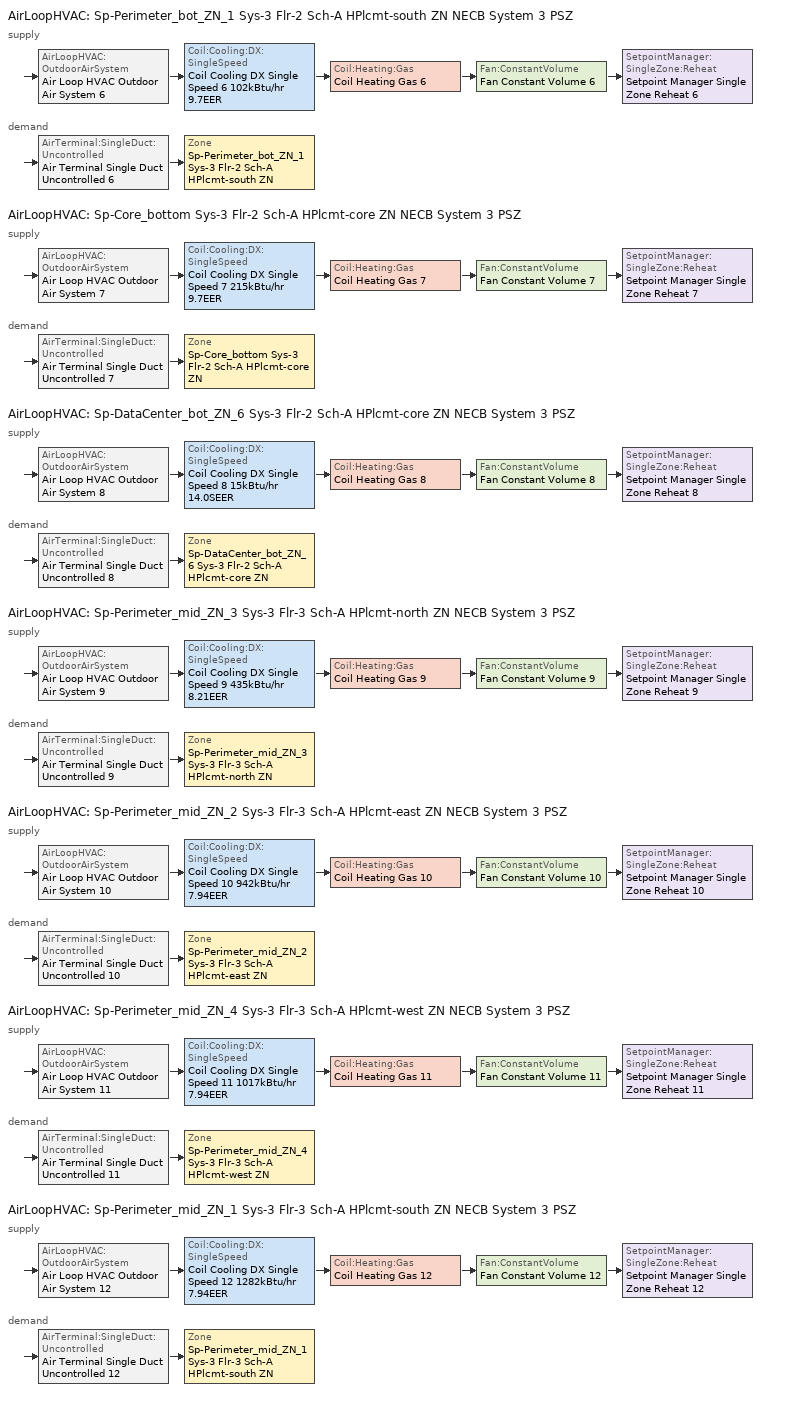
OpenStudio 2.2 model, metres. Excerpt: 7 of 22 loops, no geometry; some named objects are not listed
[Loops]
AirLoopHVAC 'Sp-Perimeter_bot_ZN_1 Sys-3 Flr-2 Sch-A HPlcmt-south ZN NECB System 3 PSZ'
 supply: AirLoopHVAC:OutdoorAirSystem 'Air Loop HVAC Outdoor Air System 6' > Coil:Cooling:DX:SingleSpeed 'Coil Cooling DX Single Speed 6 102kBtu/hr 9.7EER' > Coil:Heating:Gas 'Coil Heating Gas 6' > Fan:ConstantVolume 'Fan Constant Volume 6' > SetpointManager:SingleZone:Reheat 'Setpoint Manager Single Zone Reheat 6'
 demand: AirTerminal:SingleDuct:Uncontrolled 'Air Terminal Single Duct Uncontrolled 6' > Zone 'Sp-Perimeter_bot_ZN_1 Sys-3 Flr-2 Sch-A HPlcmt-south ZN'
AirLoopHVAC 'Sp-Core_bottom Sys-3 Flr-2 Sch-A HPlcmt-core ZN NECB System 3 PSZ'
 supply: AirLoopHVAC:OutdoorAirSystem 'Air Loop HVAC Outdoor Air System 7' > Coil:Cooling:DX:SingleSpeed 'Coil Cooling DX Single Speed 7 215kBtu/hr 9.7EER' > Coil:Heating:Gas 'Coil Heating Gas 7' > Fan:ConstantVolume 'Fan Constant Volume 7' > SetpointManager:SingleZone:Reheat 'Setpoint Manager Single Zone Reheat 7'
 demand: AirTerminal:SingleDuct:Uncontrolled 'Air Terminal Single Duct Uncontrolled 7' > Zone 'Sp-Core_bottom Sys-3 Flr-2 Sch-A HPlcmt-core ZN'
AirLoopHVAC 'Sp-DataCenter_bot_ZN_6 Sys-3 Flr-2 Sch-A HPlcmt-core ZN NECB System 3 PSZ'
 supply: AirLoopHVAC:OutdoorAirSystem 'Air Loop HVAC Outdoor Air System 8' > Coil:Cooling:DX:SingleSpeed 'Coil Cooling DX Single Speed 8 15kBtu/hr 14.0SEER' > Coil:Heating:Gas 'Coil Heating Gas 8' > Fan:ConstantVolume 'Fan Constant Volume 8' > SetpointManager:SingleZone:Reheat 'Setpoint Manager Single Zone Reheat 8'
 demand: AirTerminal:SingleDuct:Uncontrolled 'Air Terminal Single Duct Uncontrolled 8' > Zone 'Sp-DataCenter_bot_ZN_6 Sys-3 Flr-2 Sch-A HPlcmt-core ZN'
AirLoopHVAC 'Sp-Perimeter_mid_ZN_3 Sys-3 Flr-3 Sch-A HPlcmt-north ZN NECB System 3 PSZ'
 supply: AirLoopHVAC:OutdoorAirSystem 'Air Loop HVAC Outdoor Air System 9' > Coil:Cooling:DX:SingleSpeed 'Coil Cooling DX Single Speed 9 435kBtu/hr 8.21EER' > Coil:Heating:Gas 'Coil Heating Gas 9' > Fan:ConstantVolume 'Fan Constant Volume 9' > SetpointManager:SingleZone:Reheat 'Setpoint Manager Single Zone Reheat 9'
 demand: AirTerminal:SingleDuct:Uncontrolled 'Air Terminal Single Duct Uncontrolled 9' > Zone 'Sp-Perimeter_mid_ZN_3 Sys-3 Flr-3 Sch-A HPlcmt-north ZN'
AirLoopHVAC 'Sp-Perimeter_mid_ZN_2 Sys-3 Flr-3 Sch-A HPlcmt-east ZN NECB System 3 PSZ'
 supply: AirLoopHVAC:OutdoorAirSystem 'Air Loop HVAC Outdoor Air System 10' > Coil:Cooling:DX:SingleSpeed 'Coil Cooling DX Single Speed 10 942kBtu/hr 7.94EER' > Coil:Heating:Gas 'Coil Heating Gas 10' > Fan:ConstantVolume 'Fan Constant Volume 10' > SetpointManager:SingleZone:Reheat 'Setpoint Manager Single Zone Reheat 10'
 demand: AirTerminal:SingleDuct:Uncontrolled 'Air Terminal Single Duct Uncontrolled 10' > Zone 'Sp-Perimeter_mid_ZN_2 Sys-3 Flr-3 Sch-A HPlcmt-east ZN'
AirLoopHVAC 'Sp-Perimeter_mid_ZN_4 Sys-3 Flr-3 Sch-A HPlcmt-west ZN NECB System 3 PSZ'
 supply: AirLoopHVAC:OutdoorAirSystem 'Air Loop HVAC Outdoor Air System 11' > Coil:Cooling:DX:SingleSpeed 'Coil Cooling DX Single Speed 11 1017kBtu/hr 7.94EER' > Coil:Heating:Gas 'Coil Heating Gas 11' > Fan:ConstantVolume 'Fan Constant Volume 11' > SetpointManager:SingleZone:Reheat 'Setpoint Manager Single Zone Reheat 11'
 demand: AirTerminal:SingleDuct:Uncontrolled 'Air Terminal Single Duct Uncontrolled 11' > Zone 'Sp-Perimeter_mid_ZN_4 Sys-3 Flr-3 Sch-A HPlcmt-west ZN'
AirLoopHVAC 'Sp-Perimeter_mid_ZN_1 Sys-3 Flr-3 Sch-A HPlcmt-south ZN NECB System 3 PSZ'
 supply: AirLoopHVAC:OutdoorAirSystem 'Air Loop HVAC Outdoor Air System 12' > Coil:Cooling:DX:SingleSpeed 'Coil Cooling DX Single Speed 12 1282kBtu/hr 7.94EER' > Coil:Heating:Gas 'Coil Heating Gas 12' > Fan:ConstantVolume 'Fan Constant Volume 12' > SetpointManager:SingleZone:Reheat 'Setpoint Manager Single Zone Reheat 12'
 demand: AirTerminal:SingleDuct:Uncontrolled 'Air Terminal Single Duct Uncontrolled 12' > Zone 'Sp-Perimeter_mid_ZN_1 Sys-3 Flr-3 Sch-A HPlcmt-south ZN'
[Sizing:Zone] Zone Cooling Design Supply Air Temperature Input Method=SupplyAirTemperature; Zone Cooling Design Supply Air Temperature {C}=13; Zone Cooling Design Supply Air Temperature Difference {deltaC}=11.11; Zone Heating Design Supply Air Temperature Input Method=SupplyAirTemperature; Zone Heating Design Supply Air Temperature {C}=43; Zone Heating Design Supply Air Temperature Difference {deltaC}=11.11; Zone Cooling Design Supply Air Humidity Ratio {kg-H2O/kg-air}=0.0085; Zone Heating Design Supply Air Humidity Ratio {kg-H2O/kg-air}=0.008; Zone Heating Sizing Factor=1.3; Zone Cooling Sizing Factor=1.1; Cooling Design Air Flow Method=DesignDay; Heating Design Air Flow Method=DesignDay; Account for Dedicated Outdoor Air System=No; Dedicated Outdoor Air System Control Strategy=NeutralSupplyAir; Dedicated Outdoor Air Low Setpoint Temperature for Design {C}=autosize; Dedicated Outdoor Air High Setpoint Temperature for Design {C}=autosize
Sp-Perimeter_bot_ZN_1 Sys-3 Flr-2 Sch-A HPlcmt-south ZN; Sp-Core_bottom Sys-3 Flr-2 Sch-A HPlcmt-core ZN; Sp-DataCenter_bot_ZN_6 Sys-3 Flr-2 Sch-A HPlcmt-core ZN; Sp-Perimeter_mid_ZN_3 Sys-3 Flr-3 Sch-A HPlcmt-north ZN; Sp-Perimeter_mid_ZN_2 Sys-3 Flr-3 Sch-A HPlcmt-east ZN; Sp-Perimeter_mid_ZN_4 Sys-3 Flr-3 Sch-A HPlcmt-west ZN; Sp-Perimeter_mid_ZN_1 Sys-3 Flr-3 Sch-A HPlcmt-south ZN
[Zone equipment]
Sp-Perimeter_bot_ZN_1 Sys-3 Flr-2 Sch-A HPlcmt-south ZN: Air Terminal Single Duct Uncontrolled 6, Zone HVAC Baseboard Convective Water 6
Sp-Core_bottom Sys-3 Flr-2 Sch-A HPlcmt-core ZN: Air Terminal Single Duct Uncontrolled 7, Zone HVAC Baseboard Convective Water 7
Sp-DataCenter_bot_ZN_6 Sys-3 Flr-2 Sch-A HPlcmt-core ZN: Air Terminal Single Duct Uncontrolled 8, Zone HVAC Baseboard Convective Water 8
Sp-Perimeter_mid_ZN_3 Sys-3 Flr-3 Sch-A HPlcmt-north ZN: Air Terminal Single Duct Uncontrolled 9, Zone HVAC Baseboard Convective Water 9
Sp-Perimeter_mid_ZN_2 Sys-3 Flr-3 Sch-A HPlcmt-east ZN: Air Terminal Single Duct Uncontrolled 10, Zone HVAC Baseboard Convective Water 10
Sp-Perimeter_mid_ZN_4 Sys-3 Flr-3 Sch-A HPlcmt-west ZN: Air Terminal Single Duct Uncontrolled 11, Zone HVAC Baseboard Convective Water 11
Sp-Perimeter_mid_ZN_1 Sys-3 Flr-3 Sch-A HPlcmt-south ZN: Air Terminal Single Duct Uncontrolled 12, Zone HVAC Baseboard Convective Water 12
[AirLoopHVAC] Design Supply Air Flow Rate {m3/s}=AutoSize
Name | Availability Schedule | Availability Manager
Sp-Perimeter_bot_ZN_1 Sys-3 Flr-2 Sch-A HPlcmt-south ZN NECB System 3 PSZ | Sp-Perimeter_bot_ZN_1 Sys-3 Flr-2 Sch-A HPlcmt-south ZN NECB System 3 PSZ Occ Sch | Availability Manager Night Cycle 7
Sp-Core_bottom Sys-3 Flr-2 Sch-A HPlcmt-core ZN NECB System 3 PSZ | Sp-Core_bottom Sys-3 Flr-2 Sch-A HPlcmt-core ZN NECB System 3 PSZ Occ Sch | Availability Manager Night Cycle 2
Sp-DataCenter_bot_ZN_6 Sys-3 Flr-2 Sch-A HPlcmt-core ZN NECB System 3 PSZ | Always On Discrete
Sp-Perimeter_mid_ZN_3 Sys-3 Flr-3 Sch-A HPlcmt-north ZN NECB System 3 PSZ | Sp-Perimeter_mid_ZN_3 Sys-3 Flr-3 Sch-A HPlcmt-north ZN NECB System 3 PSZ Occ Sch | Availability Manager Night Cycle 13
Sp-Perimeter_mid_ZN_2 Sys-3 Flr-3 Sch-A HPlcmt-east ZN NECB System 3 PSZ | Sp-Perimeter_mid_ZN_2 Sys-3 Flr-3 Sch-A HPlcmt-east ZN NECB System 3 PSZ Occ Sch | Availability Manager Night Cycle 12
Sp-Perimeter_mid_ZN_4 Sys-3 Flr-3 Sch-A HPlcmt-west ZN NECB System 3 PSZ | Sp-Perimeter_mid_ZN_4 Sys-3 Flr-3 Sch-A HPlcmt-west ZN NECB System 3 PSZ Occ Sch | Availability Manager Night Cycle 14
Sp-Perimeter_mid_ZN_1 Sys-3 Flr-3 Sch-A HPlcmt-south ZN NECB System 3 PSZ | Sp-Perimeter_mid_ZN_1 Sys-3 Flr-3 Sch-A HPlcmt-south ZN NECB System 3 PSZ Occ Sch | Availability Manager Night Cycle 11
[Sizing:System] Type of Load to Size On=Sensible; Design Outdoor Air Flow Rate {m3/s}=Autosize; Minimum System Air Flow Ratio=1; Preheat Design Temperature {C}=7; Preheat Design Humidity Ratio {kg-H2O/kg-Air}=0.008; Precool Design Temperature {C}=13; Precool Design Humidity Ratio {kg-H2O/kg-Air}=0.008; Central Cooling Design Supply Air Temperature {C}=13; Central Heating Design Supply Air Temperature {C}=43; Sizing Option=NonCoincident; 100% Outdoor Air in Cooling=No; 100% Outdoor Air in Heating=No; Central Cooling Design Supply Air Humidity Ratio {kg-H2O/kg-Air}=0.0085; Central Heating Design Supply Air Humidity Ratio {kg-H2O/kg-Air}=0.008; Cooling Design Air Flow Method=DesignDay; Cooling Design Air Flow Rate {m3/s}=0; Heating Design Air Flow Method=DesignDay; Heating Design Air Flow Rate {m3/s}=0; System Outdoor Air Method=ZoneSum; Zone Maximum Outdoor Air Fraction=1; Cooling Supply Air Flow Rate Per Floor Area {m3/s-m2}=0.00996765; Cooling Fraction of Autosized Cooling Supply Air Flow Rate=1; Cooling Supply Air Flow Rate Per Unit Cooling Capacity {m3/s-W}=3.94755e-05; Heating Supply Air Flow Rate Per Floor Area {m3/s-m2}=0.00996765; Heating Fraction of Autosized Heating Supply Air Flow Rate=1; Heating Fraction of Autosized Cooling Supply Air Flow Rate=1; Heating Supply Air Flow Rate Per Unit Heating Capacity {m3/s-W}=3.15882e-05; Cooling Design Capacity Method=CoolingDesignCapacity; Cooling Design Capacity {W}=autosize; Cooling Design Capacity Per Floor Area {W/m2}=234.7; Fraction of Autosized Cooling Design Capacity=1; Heating Design Capacity Method=HeatingDesignCapacity; Heating Design Capacity {W}=autosize; Heating Design Capacity Per Floor Area {W/m2}=157; Fraction of Autosized Heating Design Capacity=1; Central Cooling Capacity Control Method=OnOff
Sp-Perimeter_bot_ZN_1 Sys-3 Flr-2 Sch-A HPlcmt-south ZN NECB System 3 PSZ; Sp-Core_bottom Sys-3 Flr-2 Sch-A HPlcmt-core ZN NECB System 3 PSZ; Sp-DataCenter_bot_ZN_6 Sys-3 Flr-2 Sch-A HPlcmt-core ZN NECB System 3 PSZ; Sp-Perimeter_mid_ZN_3 Sys-3 Flr-3 Sch-A HPlcmt-north ZN NECB System 3 PSZ; Sp-Perimeter_mid_ZN_2 Sys-3 Flr-3 Sch-A HPlcmt-east ZN NECB System 3 PSZ; Sp-Perimeter_mid_ZN_4 Sys-3 Flr-3 Sch-A HPlcmt-west ZN NECB System 3 PSZ; Sp-Perimeter_mid_ZN_1 Sys-3 Flr-3 Sch-A HPlcmt-south ZN NECB System 3 PSZ
[Fan:ConstantVolume] Availability Schedule=Always On Discrete; Fan Efficiency=0.39975; Pressure Rise {Pa}=640; Maximum Flow Rate {m3/s}=AutoSize; Motor Efficiency=0.615
Fan Constant Volume 6; Fan Constant Volume 7; Fan Constant Volume 8; Fan Constant Volume 9; Fan Constant Volume 10; Fan Constant Volume 11; Fan Constant Volume 12
[Coil:Heating:Gas] Availability Schedule=Always On Discrete; Gas Burner Efficiency=0.8; Nominal Capacity {W}=AutoSize; Parasitic Electric Load {W}=0; Parasitic Gas Load {W}=0
Coil Heating Gas 6; Coil Heating Gas 7; Coil Heating Gas 8; Coil Heating Gas 9; Coil Heating Gas 10; Coil Heating Gas 11; Coil Heating Gas 12
[Coil:Cooling:DX:SingleSpeed] Availability Schedule=Always On Discrete; Rated Total Cooling Capacity {W}=autosize; Rated Sensible Heat Ratio=autosize; Rated Air Flow Rate {m3/s}=autosize; Rated Evaporator Fan Power Per Volume Flow Rate {W/(m3/s)}=773.3; Condenser Type=AirCooled; Evaporative Condenser Effectiveness=0; Evaporative Condenser Air Flow Rate {m3/s}=Autosize; Evaporative Condenser Pump Rated Power Consumption {W}=Autosize; Crankcase Heater Capacity {W}=0; Maximum Outdoor Dry-Bulb Temperature for Crankcase Heater Operation {C}=0; Basin Heater Capacity {W/K}=0; Basin Heater Setpoint Temperature {C}=10
Name | Rated COP {W/W} | Total Cooling Capacity Function of Temperature Curve | Total Cooling Capacity Function of Flow Fraction Curve | Energy Input Ratio Function of Temperature Curve | Energy Input Ratio Function of Flow Fraction Curve | Part Load Fraction Correlation Curve
Coil Cooling DX Single Speed 6 102kBtu/hr 9.7EER | 3.35649 | DXCOOL-NECB2011-REF-CAPFT 16 | DXCOOL-NECB2011-REF-CAPFFLOW 16 | DXCOOL-NECB2011-REF-COOLEIRFT 16 | DXCOOL-NECB2011-REF-COOLEIRFFLOW 16 | DXCOOL-NECB2011-REF-COOLPLFFPLR 16
Coil Cooling DX Single Speed 7 215kBtu/hr 9.7EER | 3.44215 | DXCOOL-NECB2011-REF-CAPFT 17 | DXCOOL-NECB2011-REF-CAPFFLOW 17 | DXCOOL-NECB2011-REF-COOLEIRFT 17 | DXCOOL-NECB2011-REF-COOLEIRFFLOW 17 | DXCOOL-NECB2011-REF-COOLPLFFPLR 17
Coil Cooling DX Single Speed 8 15kBtu/hr 14.0SEER | 3.8248 | DXCOOL-NECB2011-REF-CAPFT 18 | DXCOOL-NECB2011-REF-CAPFFLOW 18 | DXCOOL-NECB2011-REF-COOLEIRFT 18 | DXCOOL-NECB2011-REF-COOLEIRFFLOW 18 | DXCOOL-NECB2011-REF-COOLPLFFPLR 18
Coil Cooling DX Single Speed 9 435kBtu/hr 8.21EER | 3.05494 | DXCOOL-NECB2011-REF-CAPFT 19 | DXCOOL-NECB2011-REF-CAPFFLOW 19 | DXCOOL-NECB2011-REF-COOLEIRFT 19 | DXCOOL-NECB2011-REF-COOLEIRFFLOW 19 | DXCOOL-NECB2011-REF-COOLPLFFPLR 19
Coil Cooling DX Single Speed 10 942kBtu/hr 7.94EER | 3.27 | DXCOOL-NECB2011-REF-CAPFT 1 | DXCOOL-NECB2011-REF-CAPFFLOW 1 | DXCOOL-NECB2011-REF-COOLEIRFT 1 | DXCOOL-NECB2011-REF-COOLEIRFFLOW 1 | DXCOOL-NECB2011-REF-COOLPLFFPLR 1
Coil Cooling DX Single Speed 11 1017kBtu/hr 7.94EER | 3.31679 | DXCOOL-NECB2011-REF-CAPFT 2 | DXCOOL-NECB2011-REF-CAPFFLOW 2 | DXCOOL-NECB2011-REF-COOLEIRFT 2 | DXCOOL-NECB2011-REF-COOLEIRFFLOW 2 | DXCOOL-NECB2011-REF-COOLPLFFPLR 2
Coil Cooling DX Single Speed 12 1282kBtu/hr 7.94EER | 3.48187 | DXCOOL-NECB2011-REF-CAPFT 3 | DXCOOL-NECB2011-REF-CAPFFLOW 3 | DXCOOL-NECB2011-REF-COOLEIRFT 3 | DXCOOL-NECB2011-REF-COOLEIRFFLOW 3 | DXCOOL-NECB2011-REF-COOLPLFFPLR 3
[Controller:OutdoorAir] Minimum Outdoor Air Flow Rate {m3/s}=0; Maximum Outdoor Air Flow Rate {m3/s}=Autosize; Economizer Control Action Type=ModulateFlow; Lockout Type=NoLockout; Minimum Limit Type=FixedMinimum; High Humidity Control=No; Heat Recovery Bypass Control Type=BypassWhenWithinEconomizerLimits
Name | Economizer Control Type | Minimum Outdoor Air Schedule | Controller Mechanical Ventilation | Economizer Maximum Limit Dry-Bulb Temperature {C} | Economizer Maximum Limit Enthalpy {J/kg} | Economizer Minimum Limit Dry-Bulb Temperature {C}
Controller Outdoor Air 6 | DifferentialEnthalpy | Sp-Perimeter_bot_ZN_1 Sys-3 Flr-2 Sch-A HPlcmt-south ZN NECB System 3 PSZ Occ Sch | Controller Mechanical Ventilation 6
Controller Outdoor Air 7 | DifferentialEnthalpy | Sp-Core_bottom Sys-3 Flr-2 Sch-A HPlcmt-core ZN NECB System 3 PSZ Occ Sch | Controller Mechanical Ventilation 7
Controller Outdoor Air 8 | NoEconomizer | Always On Discrete | Controller Mechanical Ventilation 8 | 28 | 64000 | -100
Controller Outdoor Air 9 | DifferentialEnthalpy | Sp-Perimeter_mid_ZN_3 Sys-3 Flr-3 Sch-A HPlcmt-north ZN NECB System 3 PSZ Occ Sch | Controller Mechanical Ventilation 9
Controller Outdoor Air 10 | DifferentialEnthalpy | Sp-Perimeter_mid_ZN_2 Sys-3 Flr-3 Sch-A HPlcmt-east ZN NECB System 3 PSZ Occ Sch | Controller Mechanical Ventilation 10
Controller Outdoor Air 11 | DifferentialEnthalpy | Sp-Perimeter_mid_ZN_4 Sys-3 Flr-3 Sch-A HPlcmt-west ZN NECB System 3 PSZ Occ Sch | Controller Mechanical Ventilation 11
Controller Outdoor Air 12 | DifferentialEnthalpy | Sp-Perimeter_mid_ZN_1 Sys-3 Flr-3 Sch-A HPlcmt-south ZN NECB System 3 PSZ Occ Sch | Controller Mechanical Ventilation 12
[Controller:MechanicalVentilation] Availability Schedule=Always On Discrete; System Outdoor Air Method=ZoneSum
Controller Mechanical Ventilation 6; Controller Mechanical Ventilation 7; Controller Mechanical Ventilation 8; Controller Mechanical Ventilation 9; Controller Mechanical Ventilation 10; Controller Mechanical Ventilation 11; Controller Mechanical Ventilation 12
[AirLoopHVAC:OutdoorAirSystem]
Name | Controller
Air Loop HVAC Outdoor Air System 6 | Controller Outdoor Air 6
Air Loop HVAC Outdoor Air System 7 | Controller Outdoor Air 7
Air Loop HVAC Outdoor Air System 8 | Controller Outdoor Air 8
Air Loop HVAC Outdoor Air System 9 | Controller Outdoor Air 9
Air Loop HVAC Outdoor Air System 10 | Controller Outdoor Air 10
Air Loop HVAC Outdoor Air System 11 | Controller Outdoor Air 11
Air Loop HVAC Outdoor Air System 12 | Controller Outdoor Air 12
[SetpointManager:SingleZone:Reheat] Minimum Supply Air Temperature {C}=13; Maximum Supply Air Temperature {C}=43
Name | Control Zone
Setpoint Manager Single Zone Reheat 6 | Sp-Perimeter_bot_ZN_1 Sys-3 Flr-2 Sch-A HPlcmt-south ZN
Setpoint Manager Single Zone Reheat 7 | Sp-Core_bottom Sys-3 Flr-2 Sch-A HPlcmt-core ZN
Setpoint Manager Single Zone Reheat 8 | Sp-DataCenter_bot_ZN_6 Sys-3 Flr-2 Sch-A HPlcmt-core ZN
Setpoint Manager Single Zone Reheat 9 | Sp-Perimeter_mid_ZN_3 Sys-3 Flr-3 Sch-A HPlcmt-north ZN
Setpoint Manager Single Zone Reheat 10 | Sp-Perimeter_mid_ZN_2 Sys-3 Flr-3 Sch-A HPlcmt-east ZN
Setpoint Manager Single Zone Reheat 11 | Sp-Perimeter_mid_ZN_4 Sys-3 Flr-3 Sch-A HPlcmt-west ZN
Setpoint Manager Single Zone Reheat 12 | Sp-Perimeter_mid_ZN_1 Sys-3 Flr-3 Sch-A HPlcmt-south ZN
[AirTerminal:SingleDuct:Uncontrolled] Availability Schedule=Always On Discrete; Maximum Air Flow Rate {m3/s}=AutoSize
Air Terminal Single Duct Uncontrolled 6; Air Terminal Single Duct Uncontrolled 7; Air Terminal Single Duct Uncontrolled 8; Air Terminal Single Duct Uncontrolled 9; Air Terminal Single Duct Uncontrolled 10; Air Terminal Single Duct Uncontrolled 11; Air Terminal Single Duct Uncontrolled 12
[AvailabilityManager:NightCycle] Control Type=CycleOnAny; Thermostat Tolerance {deltaC}=1; Cycling Run Time {s}=3600
Availability Manager Night Cycle 2; Availability Manager Night Cycle 7; Availability Manager Night Cycle 11; Availability Manager Night Cycle 12; Availability Manager Night Cycle 13; Availability Manager Night Cycle 14
[Schedule:Ruleset]
Name | Default Day Schedule | Summer Design Day Schedule | Winter Design Day Schedule
Sp-Core_bottom Sys-3 Flr-2 Sch-A HPlcmt-core ZN NECB System 3 PSZ Occ Sch | Sp-Core_bottom Sys-3 Flr-2 Sch-A HPlcmt-core ZN NECB System 3 PSZ Occ Sch Default | Sp-Core_bottom Sys-3 Flr-2 Sch-A HPlcmt-core ZN NECB System 3 PSZ Occ Sch Summer Design Day | Sp-Core_bottom Sys-3 Flr-2 Sch-A HPlcmt-core ZN NECB System 3 PSZ Occ Sch Winter Design Day
Sp-Perimeter_bot_ZN_1 Sys-3 Flr-2 Sch-A HPlcmt-south ZN NECB System 3 PSZ Occ Sch | Sp-Perimeter_bot_ZN_1 Sys-3 Flr-2 Sch-A HPlcmt-south ZN NECB System 3 PSZ Occ Sch Default | Sp-Perimeter_bot_ZN_1 Sys-3 Flr-2 Sch-A HPlcmt-south ZN NECB System 3 PSZ Occ Sch Summer Design Day | Sp-Perimeter_bot_ZN_1 Sys-3 Flr-2 Sch-A HPlcmt-south ZN NECB System 3 PSZ Occ Sch Winter Design Day
Sp-Perimeter_mid_ZN_1 Sys-3 Flr-3 Sch-A HPlcmt-south ZN NECB System 3 PSZ Occ Sch | Sp-Perimeter_mid_ZN_1 Sys-3 Flr-3 Sch-A HPlcmt-south ZN NECB System 3 PSZ Occ Sch Default | Sp-Perimeter_mid_ZN_1 Sys-3 Flr-3 Sch-A HPlcmt-south ZN NECB System 3 PSZ Occ Sch Summer Design Day | Sp-Perimeter_mid_ZN_1 Sys-3 Flr-3 Sch-A HPlcmt-south ZN NECB System 3 PSZ Occ Sch Winter Design Day
Sp-Perimeter_mid_ZN_2 Sys-3 Flr-3 Sch-A HPlcmt-east ZN NECB System 3 PSZ Occ Sch | Sp-Perimeter_mid_ZN_2 Sys-3 Flr-3 Sch-A HPlcmt-east ZN NECB System 3 PSZ Occ Sch Default | Sp-Perimeter_mid_ZN_2 Sys-3 Flr-3 Sch-A HPlcmt-east ZN NECB System 3 PSZ Occ Sch Summer Design Day | Sp-Perimeter_mid_ZN_2 Sys-3 Flr-3 Sch-A HPlcmt-east ZN NECB System 3 PSZ Occ Sch Winter Design Day
Sp-Perimeter_mid_ZN_3 Sys-3 Flr-3 Sch-A HPlcmt-north ZN NECB System 3 PSZ Occ Sch | Sp-Perimeter_mid_ZN_3 Sys-3 Flr-3 Sch-A HPlcmt-north ZN NECB System 3 PSZ Occ Sch Default | Sp-Perimeter_mid_ZN_3 Sys-3 Flr-3 Sch-A HPlcmt-north ZN NECB System 3 PSZ Occ Sch Summer Design Day | Sp-Perimeter_mid_ZN_3 Sys-3 Flr-3 Sch-A HPlcmt-north ZN NECB System 3 PSZ Occ Sch Winter Design Day
Sp-Perimeter_mid_ZN_4 Sys-3 Flr-3 Sch-A HPlcmt-west ZN NECB System 3 PSZ Occ Sch | Sp-Perimeter_mid_ZN_4 Sys-3 Flr-3 Sch-A HPlcmt-west ZN NECB System 3 PSZ Occ Sch Default | Sp-Perimeter_mid_ZN_4 Sys-3 Flr-3 Sch-A HPlcmt-west ZN NECB System 3 PSZ Occ Sch Summer Design Day | Sp-Perimeter_mid_ZN_4 Sys-3 Flr-3 Sch-A HPlcmt-west ZN NECB System 3 PSZ Occ Sch Winter Design Day
[Schedule:Day]
Sp-Core_bottom Sys-3 Flr-2 Sch-A HPlcmt-core ZN NECB System 3 PSZ Occ Sch Default; Sp-Core_bottom Sys-3 Flr-2 Sch-A HPlcmt-core ZN NECB System 3 PSZ Occ Sch Winter Design Day; Sp-Core_bottom Sys-3 Flr-2 Sch-A HPlcmt-core ZN NECB System 3 PSZ Occ Sch Summer Design Day; Sp-Perimeter_bot_ZN_1 Sys-3 Flr-2 Sch-A HPlcmt-south ZN NECB System 3 PSZ Occ Sch Default; Sp-Perimeter_bot_ZN_1 Sys-3 Flr-2 Sch-A HPlcmt-south ZN NECB System 3 PSZ Occ Sch Winter Design Day; Sp-Perimeter_bot_ZN_1 Sys-3 Flr-2 Sch-A HPlcmt-south ZN NECB System 3 PSZ Occ Sch Summer Design Day; Sp-Perimeter_mid_ZN_1 Sys-3 Flr-3 Sch-A HPlcmt-south ZN NECB System 3 PSZ Occ Sch Default; Sp-Perimeter_mid_ZN_1 Sys-3 Flr-3 Sch-A HPlcmt-south ZN NECB System 3 PSZ Occ Sch Winter Design Day; Sp-Perimeter_mid_ZN_1 Sys-3 Flr-3 Sch-A HPlcmt-south ZN NECB System 3 PSZ Occ Sch Summer Design Day; Sp-Perimeter_mid_ZN_2 Sys-3 Flr-3 Sch-A HPlcmt-east ZN NECB System 3 PSZ Occ Sch Default; Sp-Perimeter_mid_ZN_2 Sys-3 Flr-3 Sch-A HPlcmt-east ZN NECB System 3 PSZ Occ Sch Winter Design Day; Sp-Perimeter_mid_ZN_2 Sys-3 Flr-3 Sch-A HPlcmt-east ZN NECB System 3 PSZ Occ Sch Summer Design Day; Sp-Perimeter_mid_ZN_3 Sys-3 Flr-3 Sch-A HPlcmt-north ZN NECB System 3 PSZ Occ Sch Default; Sp-Perimeter_mid_ZN_3 Sys-3 Flr-3 Sch-A HPlcmt-north ZN NECB System 3 PSZ Occ Sch Winter Design Day; Sp-Perimeter_mid_ZN_3 Sys-3 Flr-3 Sch-A HPlcmt-north ZN NECB System 3 PSZ Occ Sch Summer Design Day; Sp-Perimeter_mid_ZN_4 Sys-3 Flr-3 Sch-A HPlcmt-west ZN NECB System 3 PSZ Occ Sch Default; Sp-Perimeter_mid_ZN_4 Sys-3 Flr-3 Sch-A HPlcmt-west ZN NECB System 3 PSZ Occ Sch Winter Design Day; Sp-Perimeter_mid_ZN_4 Sys-3 Flr-3 Sch-A HPlcmt-west ZN NECB System 3 PSZ Occ Sch Summer Design Day: 24, 0, 1
Sp-Core_bottom Sys-3 Flr-2 Sch-A HPlcmt-core ZN NECB System 3 PSZ Occ Sch Monday; Sp-Core_bottom Sys-3 Flr-2 Sch-A HPlcmt-core ZN NECB System 3 PSZ Occ Sch Tuesday; Sp-Core_bottom Sys-3 Flr-2 Sch-A HPlcmt-core ZN NECB System 3 PSZ Occ Sch Wednesday; Sp-Core_bottom Sys-3 Flr-2 Sch-A HPlcmt-core ZN NECB System 3 PSZ Occ Sch Thursday; Sp-Core_bottom Sys-3 Flr-2 Sch-A HPlcmt-core ZN NECB System 3 PSZ Occ Sch Friday; Sp-Perimeter_bot_ZN_1 Sys-3 Flr-2 Sch-A HPlcmt-south ZN NECB System 3 PSZ Occ Sch Monday; Sp-Perimeter_bot_ZN_1 Sys-3 Flr-2 Sch-A HPlcmt-south ZN NECB System 3 PSZ Occ Sch Tuesday; Sp-Perimeter_bot_ZN_1 Sys-3 Flr-2 Sch-A HPlcmt-south ZN NECB System 3 PSZ Occ Sch Wednesday; Sp-Perimeter_bot_ZN_1 Sys-3 Flr-2 Sch-A HPlcmt-south ZN NECB System 3 PSZ Occ Sch Thursday; Sp-Perimeter_bot_ZN_1 Sys-3 Flr-2 Sch-A HPlcmt-south ZN NECB System 3 PSZ Occ Sch Friday; Sp-Perimeter_mid_ZN_1 Sys-3 Flr-3 Sch-A HPlcmt-south ZN NECB System 3 PSZ Occ Sch Monday; Sp-Perimeter_mid_ZN_1 Sys-3 Flr-3 Sch-A HPlcmt-south ZN NECB System 3 PSZ Occ Sch Tuesday; Sp-Perimeter_mid_ZN_1 Sys-3 Flr-3 Sch-A HPlcmt-south ZN NECB System 3 PSZ Occ Sch Wednesday; Sp-Perimeter_mid_ZN_1 Sys-3 Flr-3 Sch-A HPlcmt-south ZN NECB System 3 PSZ Occ Sch Thursday; Sp-Perimeter_mid_ZN_1 Sys-3 Flr-3 Sch-A HPlcmt-south ZN NECB System 3 PSZ Occ Sch Friday; Sp-Perimeter_mid_ZN_2 Sys-3 Flr-3 Sch-A HPlcmt-east ZN NECB System 3 PSZ Occ Sch Monday; Sp-Perimeter_mid_ZN_2 Sys-3 Flr-3 Sch-A HPlcmt-east ZN NECB System 3 PSZ Occ Sch Tuesday; Sp-Perimeter_mid_ZN_2 Sys-3 Flr-3 Sch-A HPlcmt-east ZN NECB System 3 PSZ Occ Sch Wednesday; Sp-Perimeter_mid_ZN_2 Sys-3 Flr-3 Sch-A HPlcmt-east ZN NECB System 3 PSZ Occ Sch Thursday; Sp-Perimeter_mid_ZN_2 Sys-3 Flr-3 Sch-A HPlcmt-east ZN NECB System 3 PSZ Occ Sch Friday; Sp-Perimeter_mid_ZN_3 Sys-3 Flr-3 Sch-A HPlcmt-north ZN NECB System 3 PSZ Occ Sch Monday; Sp-Perimeter_mid_ZN_3 Sys-3 Flr-3 Sch-A HPlcmt-north ZN NECB System 3 PSZ Occ Sch Tuesday; Sp-Perimeter_mid_ZN_3 Sys-3 Flr-3 Sch-A HPlcmt-north ZN NECB System 3 PSZ Occ Sch Wednesday; Sp-Perimeter_mid_ZN_3 Sys-3 Flr-3 Sch-A HPlcmt-north ZN NECB System 3 PSZ Occ Sch Thursday; Sp-Perimeter_mid_ZN_3 Sys-3 Flr-3 Sch-A HPlcmt-north ZN NECB System 3 PSZ Occ Sch Friday; Sp-Perimeter_mid_ZN_4 Sys-3 Flr-3 Sch-A HPlcmt-west ZN NECB System 3 PSZ Occ Sch Monday; Sp-Perimeter_mid_ZN_4 Sys-3 Flr-3 Sch-A HPlcmt-west ZN NECB System 3 PSZ Occ Sch Tuesday; Sp-Perimeter_mid_ZN_4 Sys-3 Flr-3 Sch-A HPlcmt-west ZN NECB System 3 PSZ Occ Sch Wednesday; Sp-Perimeter_mid_ZN_4 Sys-3 Flr-3 Sch-A HPlcmt-west ZN NECB System 3 PSZ Occ Sch Thursday; Sp-Perimeter_mid_ZN_4 Sys-3 Flr-3 Sch-A HPlcmt-west ZN NECB System 3 PSZ Occ Sch Friday: 8, 0, 0, 19, 0, 1, 24, 0, 0
Sp-Core_bottom Sys-3 Flr-2 Sch-A HPlcmt-core ZN NECB System 3 PSZ Occ Sch Saturday; Sp-Core_bottom Sys-3 Flr-2 Sch-A HPlcmt-core ZN NECB System 3 PSZ Occ Sch Sunday; Sp-Perimeter_bot_ZN_1 Sys-3 Flr-2 Sch-A HPlcmt-south ZN NECB System 3 PSZ Occ Sch Saturday; Sp-Perimeter_bot_ZN_1 Sys-3 Flr-2 Sch-A HPlcmt-south ZN NECB System 3 PSZ Occ Sch Sunday; Sp-Perimeter_mid_ZN_1 Sys-3 Flr-3 Sch-A HPlcmt-south ZN NECB System 3 PSZ Occ Sch Saturday; Sp-Perimeter_mid_ZN_1 Sys-3 Flr-3 Sch-A HPlcmt-south ZN NECB System 3 PSZ Occ Sch Sunday; Sp-Perimeter_mid_ZN_2 Sys-3 Flr-3 Sch-A HPlcmt-east ZN NECB System 3 PSZ Occ Sch Saturday; Sp-Perimeter_mid_ZN_2 Sys-3 Flr-3 Sch-A HPlcmt-east ZN NECB System 3 PSZ Occ Sch Sunday; Sp-Perimeter_mid_ZN_3 Sys-3 Flr-3 Sch-A HPlcmt-north ZN NECB System 3 PSZ Occ Sch Saturday; Sp-Perimeter_mid_ZN_3 Sys-3 Flr-3 Sch-A HPlcmt-north ZN NECB System 3 PSZ Occ Sch Sunday; Sp-Perimeter_mid_ZN_4 Sys-3 Flr-3 Sch-A HPlcmt-west ZN NECB System 3 PSZ Occ Sch Saturday; Sp-Perimeter_mid_ZN_4 Sys-3 Flr-3 Sch-A HPlcmt-west ZN NECB System 3 PSZ Occ Sch Sunday: 24, 0, 0
[Schedule:Rule] Date Specification Type=DateRange; Start Month=1; Start Day=1; End Month=12
Name | Schedule Ruleset | Rule Order | Day Schedule | Apply Monday | End Day | Apply Tuesday | Apply Wednesday | Apply Thursday | Apply Friday | Apply Saturday | Apply Sunday
Sp-Core_bottom Sys-3 Flr-2 Sch-A HPlcmt-core ZN NECB System 3 PSZ Occ Sch Monday Rule | Sp-Core_bottom Sys-3 Flr-2 Sch-A HPlcmt-core ZN NECB System 3 PSZ Occ Sch | 6 | Sp-Core_bottom Sys-3 Flr-2 Sch-A HPlcmt-core ZN NECB System 3 PSZ Occ Sch Monday | Yes | 25
Sp-Core_bottom Sys-3 Flr-2 Sch-A HPlcmt-core ZN NECB System 3 PSZ Occ Sch Tuesday Rule | Sp-Core_bottom Sys-3 Flr-2 Sch-A HPlcmt-core ZN NECB System 3 PSZ Occ Sch | 5 | Sp-Core_bottom Sys-3 Flr-2 Sch-A HPlcmt-core ZN NECB System 3 PSZ Occ Sch Tuesday |  | 26 | Yes
Sp-Core_bottom Sys-3 Flr-2 Sch-A HPlcmt-core ZN NECB System 3 PSZ Occ Sch Wednesday Rule | Sp-Core_bottom Sys-3 Flr-2 Sch-A HPlcmt-core ZN NECB System 3 PSZ Occ Sch | 4 | Sp-Core_bottom Sys-3 Flr-2 Sch-A HPlcmt-core ZN NECB System 3 PSZ Occ Sch Wednesday |  | 27 |  | Yes
Sp-Core_bottom Sys-3 Flr-2 Sch-A HPlcmt-core ZN NECB System 3 PSZ Occ Sch Thursday Rule | Sp-Core_bottom Sys-3 Flr-2 Sch-A HPlcmt-core ZN NECB System 3 PSZ Occ Sch | 3 | Sp-Core_bottom Sys-3 Flr-2 Sch-A HPlcmt-core ZN NECB System 3 PSZ Occ Sch Thursday |  | 28 |  |  | Yes
Sp-Core_bottom Sys-3 Flr-2 Sch-A HPlcmt-core ZN NECB System 3 PSZ Occ Sch Friday Rule | Sp-Core_bottom Sys-3 Flr-2 Sch-A HPlcmt-core ZN NECB System 3 PSZ Occ Sch | 2 | Sp-Core_bottom Sys-3 Flr-2 Sch-A HPlcmt-core ZN NECB System 3 PSZ Occ Sch Friday |  | 29 |  |  |  | Yes
Sp-Core_bottom Sys-3 Flr-2 Sch-A HPlcmt-core ZN NECB System 3 PSZ Occ Sch Saturday Rule | Sp-Core_bottom Sys-3 Flr-2 Sch-A HPlcmt-core ZN NECB System 3 PSZ Occ Sch | 1 | Sp-Core_bottom Sys-3 Flr-2 Sch-A HPlcmt-core ZN NECB System 3 PSZ Occ Sch Saturday |  | 30 |  |  |  |  | Yes
Sp-Core_bottom Sys-3 Flr-2 Sch-A HPlcmt-core ZN NECB System 3 PSZ Occ Sch Sunday Rule | Sp-Core_bottom Sys-3 Flr-2 Sch-A HPlcmt-core ZN NECB System 3 PSZ Occ Sch | 0 | Sp-Core_bottom Sys-3 Flr-2 Sch-A HPlcmt-core ZN NECB System 3 PSZ Occ Sch Sunday |  | 31 |  |  |  |  |  | Yes
Sp-Perimeter_bot_ZN_1 Sys-3 Flr-2 Sch-A HPlcmt-south ZN NECB System 3 PSZ Occ Sch Monday Rule | Sp-Perimeter_bot_ZN_1 Sys-3 Flr-2 Sch-A HPlcmt-south ZN NECB System 3 PSZ Occ Sch | 6 | Sp-Perimeter_bot_ZN_1 Sys-3 Flr-2 Sch-A HPlcmt-south ZN NECB System 3 PSZ Occ Sch Monday | Yes | 25
Sp-Perimeter_bot_ZN_1 Sys-3 Flr-2 Sch-A HPlcmt-south ZN NECB System 3 PSZ Occ Sch Tuesday Rule | Sp-Perimeter_bot_ZN_1 Sys-3 Flr-2 Sch-A HPlcmt-south ZN NECB System 3 PSZ Occ Sch | 5 | Sp-Perimeter_bot_ZN_1 Sys-3 Flr-2 Sch-A HPlcmt-south ZN NECB System 3 PSZ Occ Sch Tuesday |  | 26 | Yes
Sp-Perimeter_bot_ZN_1 Sys-3 Flr-2 Sch-A HPlcmt-south ZN NECB System 3 PSZ Occ Sch Wednesday Rule | Sp-Perimeter_bot_ZN_1 Sys-3 Flr-2 Sch-A HPlcmt-south ZN NECB System 3 PSZ Occ Sch | 4 | Sp-Perimeter_bot_ZN_1 Sys-3 Flr-2 Sch-A HPlcmt-south ZN NECB System 3 PSZ Occ Sch Wednesday |  | 27 |  | Yes
Sp-Perimeter_bot_ZN_1 Sys-3 Flr-2 Sch-A HPlcmt-south ZN NECB System 3 PSZ Occ Sch Thursday Rule | Sp-Perimeter_bot_ZN_1 Sys-3 Flr-2 Sch-A HPlcmt-south ZN NECB System 3 PSZ Occ Sch | 3 | Sp-Perimeter_bot_ZN_1 Sys-3 Flr-2 Sch-A HPlcmt-south ZN NECB System 3 PSZ Occ Sch Thursday |  | 28 |  |  | Yes
Sp-Perimeter_bot_ZN_1 Sys-3 Flr-2 Sch-A HPlcmt-south ZN NECB System 3 PSZ Occ Sch Friday Rule | Sp-Perimeter_bot_ZN_1 Sys-3 Flr-2 Sch-A HPlcmt-south ZN NECB System 3 PSZ Occ Sch | 2 | Sp-Perimeter_bot_ZN_1 Sys-3 Flr-2 Sch-A HPlcmt-south ZN NECB System 3 PSZ Occ Sch Friday |  | 29 |  |  |  | Yes
Sp-Perimeter_bot_ZN_1 Sys-3 Flr-2 Sch-A HPlcmt-south ZN NECB System 3 PSZ Occ Sch Saturday Rule | Sp-Perimeter_bot_ZN_1 Sys-3 Flr-2 Sch-A HPlcmt-south ZN NECB System 3 PSZ Occ Sch | 1 | Sp-Perimeter_bot_ZN_1 Sys-3 Flr-2 Sch-A HPlcmt-south ZN NECB System 3 PSZ Occ Sch Saturday |  | 30 |  |  |  |  | Yes
Sp-Perimeter_bot_ZN_1 Sys-3 Flr-2 Sch-A HPlcmt-south ZN NECB System 3 PSZ Occ Sch Sunday Rule | Sp-Perimeter_bot_ZN_1 Sys-3 Flr-2 Sch-A HPlcmt-south ZN NECB System 3 PSZ Occ Sch | 0 | Sp-Perimeter_bot_ZN_1 Sys-3 Flr-2 Sch-A HPlcmt-south ZN NECB System 3 PSZ Occ Sch Sunday |  | 31 |  |  |  |  |  | Yes
Sp-Perimeter_mid_ZN_1 Sys-3 Flr-3 Sch-A HPlcmt-south ZN NECB System 3 PSZ Occ Sch Monday Rule | Sp-Perimeter_mid_ZN_1 Sys-3 Flr-3 Sch-A HPlcmt-south ZN NECB System 3 PSZ Occ Sch | 6 | Sp-Perimeter_mid_ZN_1 Sys-3 Flr-3 Sch-A HPlcmt-south ZN NECB System 3 PSZ Occ Sch Monday | Yes | 25
Sp-Perimeter_mid_ZN_1 Sys-3 Flr-3 Sch-A HPlcmt-south ZN NECB System 3 PSZ Occ Sch Tuesday Rule | Sp-Perimeter_mid_ZN_1 Sys-3 Flr-3 Sch-A HPlcmt-south ZN NECB System 3 PSZ Occ Sch | 5 | Sp-Perimeter_mid_ZN_1 Sys-3 Flr-3 Sch-A HPlcmt-south ZN NECB System 3 PSZ Occ Sch Tuesday |  | 26 | Yes
Sp-Perimeter_mid_ZN_1 Sys-3 Flr-3 Sch-A HPlcmt-south ZN NECB System 3 PSZ Occ Sch Wednesday Rule | Sp-Perimeter_mid_ZN_1 Sys-3 Flr-3 Sch-A HPlcmt-south ZN NECB System 3 PSZ Occ Sch | 4 | Sp-Perimeter_mid_ZN_1 Sys-3 Flr-3 Sch-A HPlcmt-south ZN NECB System 3 PSZ Occ Sch Wednesday |  | 27 |  | Yes
Sp-Perimeter_mid_ZN_1 Sys-3 Flr-3 Sch-A HPlcmt-south ZN NECB System 3 PSZ Occ Sch Thursday Rule | Sp-Perimeter_mid_ZN_1 Sys-3 Flr-3 Sch-A HPlcmt-south ZN NECB System 3 PSZ Occ Sch | 3 | Sp-Perimeter_mid_ZN_1 Sys-3 Flr-3 Sch-A HPlcmt-south ZN NECB System 3 PSZ Occ Sch Thursday |  | 28 |  |  | Yes
Sp-Perimeter_mid_ZN_1 Sys-3 Flr-3 Sch-A HPlcmt-south ZN NECB System 3 PSZ Occ Sch Friday Rule | Sp-Perimeter_mid_ZN_1 Sys-3 Flr-3 Sch-A HPlcmt-south ZN NECB System 3 PSZ Occ Sch | 2 | Sp-Perimeter_mid_ZN_1 Sys-3 Flr-3 Sch-A HPlcmt-south ZN NECB System 3 PSZ Occ Sch Friday |  | 29 |  |  |  | Yes
Sp-Perimeter_mid_ZN_1 Sys-3 Flr-3 Sch-A HPlcmt-south ZN NECB System 3 PSZ Occ Sch Saturday Rule | Sp-Perimeter_mid_ZN_1 Sys-3 Flr-3 Sch-A HPlcmt-south ZN NECB System 3 PSZ Occ Sch | 1 | Sp-Perimeter_mid_ZN_1 Sys-3 Flr-3 Sch-A HPlcmt-south ZN NECB System 3 PSZ Occ Sch Saturday |  | 30 |  |  |  |  | Yes
Sp-Perimeter_mid_ZN_1 Sys-3 Flr-3 Sch-A HPlcmt-south ZN NECB System 3 PSZ Occ Sch Sunday Rule | Sp-Perimeter_mid_ZN_1 Sys-3 Flr-3 Sch-A HPlcmt-south ZN NECB System 3 PSZ Occ Sch | 0 | Sp-Perimeter_mid_ZN_1 Sys-3 Flr-3 Sch-A HPlcmt-south ZN NECB System 3 PSZ Occ Sch Sunday |  | 31 |  |  |  |  |  | Yes
Sp-Perimeter_mid_ZN_2 Sys-3 Flr-3 Sch-A HPlcmt-east ZN NECB System 3 PSZ Occ Sch Monday Rule | Sp-Perimeter_mid_ZN_2 Sys-3 Flr-3 Sch-A HPlcmt-east ZN NECB System 3 PSZ Occ Sch | 6 | Sp-Perimeter_mid_ZN_2 Sys-3 Flr-3 Sch-A HPlcmt-east ZN NECB System 3 PSZ Occ Sch Monday | Yes | 25
Sp-Perimeter_mid_ZN_2 Sys-3 Flr-3 Sch-A HPlcmt-east ZN NECB System 3 PSZ Occ Sch Tuesday Rule | Sp-Perimeter_mid_ZN_2 Sys-3 Flr-3 Sch-A HPlcmt-east ZN NECB System 3 PSZ Occ Sch | 5 | Sp-Perimeter_mid_ZN_2 Sys-3 Flr-3 Sch-A HPlcmt-east ZN NECB System 3 PSZ Occ Sch Tuesday |  | 26 | Yes
Sp-Perimeter_mid_ZN_2 Sys-3 Flr-3 Sch-A HPlcmt-east ZN NECB System 3 PSZ Occ Sch Wednesday Rule | Sp-Perimeter_mid_ZN_2 Sys-3 Flr-3 Sch-A HPlcmt-east ZN NECB System 3 PSZ Occ Sch | 4 | Sp-Perimeter_mid_ZN_2 Sys-3 Flr-3 Sch-A HPlcmt-east ZN NECB System 3 PSZ Occ Sch Wednesday |  | 27 |  | Yes
Sp-Perimeter_mid_ZN_2 Sys-3 Flr-3 Sch-A HPlcmt-east ZN NECB System 3 PSZ Occ Sch Thursday Rule | Sp-Perimeter_mid_ZN_2 Sys-3 Flr-3 Sch-A HPlcmt-east ZN NECB System 3 PSZ Occ Sch | 3 | Sp-Perimeter_mid_ZN_2 Sys-3 Flr-3 Sch-A HPlcmt-east ZN NECB System 3 PSZ Occ Sch Thursday |  | 28 |  |  | Yes
Sp-Perimeter_mid_ZN_2 Sys-3 Flr-3 Sch-A HPlcmt-east ZN NECB System 3 PSZ Occ Sch Friday Rule | Sp-Perimeter_mid_ZN_2 Sys-3 Flr-3 Sch-A HPlcmt-east ZN NECB System 3 PSZ Occ Sch | 2 | Sp-Perimeter_mid_ZN_2 Sys-3 Flr-3 Sch-A HPlcmt-east ZN NECB System 3 PSZ Occ Sch Friday |  | 29 |  |  |  | Yes
Sp-Perimeter_mid_ZN_2 Sys-3 Flr-3 Sch-A HPlcmt-east ZN NECB System 3 PSZ Occ Sch Saturday Rule | Sp-Perimeter_mid_ZN_2 Sys-3 Flr-3 Sch-A HPlcmt-east ZN NECB System 3 PSZ Occ Sch | 1 | Sp-Perimeter_mid_ZN_2 Sys-3 Flr-3 Sch-A HPlcmt-east ZN NECB System 3 PSZ Occ Sch Saturday |  | 30 |  |  |  |  | Yes
Sp-Perimeter_mid_ZN_2 Sys-3 Flr-3 Sch-A HPlcmt-east ZN NECB System 3 PSZ Occ Sch Sunday Rule | Sp-Perimeter_mid_ZN_2 Sys-3 Flr-3 Sch-A HPlcmt-east ZN NECB System 3 PSZ Occ Sch | 0 | Sp-Perimeter_mid_ZN_2 Sys-3 Flr-3 Sch-A HPlcmt-east ZN NECB System 3 PSZ Occ Sch Sunday |  | 31 |  |  |  |  |  | Yes
Sp-Perimeter_mid_ZN_3 Sys-3 Flr-3 Sch-A HPlcmt-north ZN NECB System 3 PSZ Occ Sch Monday Rule | Sp-Perimeter_mid_ZN_3 Sys-3 Flr-3 Sch-A HPlcmt-north ZN NECB System 3 PSZ Occ Sch | 6 | Sp-Perimeter_mid_ZN_3 Sys-3 Flr-3 Sch-A HPlcmt-north ZN NECB System 3 PSZ Occ Sch Monday | Yes | 25
Sp-Perimeter_mid_ZN_3 Sys-3 Flr-3 Sch-A HPlcmt-north ZN NECB System 3 PSZ Occ Sch Tuesday Rule | Sp-Perimeter_mid_ZN_3 Sys-3 Flr-3 Sch-A HPlcmt-north ZN NECB System 3 PSZ Occ Sch | 5 | Sp-Perimeter_mid_ZN_3 Sys-3 Flr-3 Sch-A HPlcmt-north ZN NECB System 3 PSZ Occ Sch Tuesday |  | 26 | Yes
Sp-Perimeter_mid_ZN_3 Sys-3 Flr-3 Sch-A HPlcmt-north ZN NECB System 3 PSZ Occ Sch Wednesday Rule | Sp-Perimeter_mid_ZN_3 Sys-3 Flr-3 Sch-A HPlcmt-north ZN NECB System 3 PSZ Occ Sch | 4 | Sp-Perimeter_mid_ZN_3 Sys-3 Flr-3 Sch-A HPlcmt-north ZN NECB System 3 PSZ Occ Sch Wednesday |  | 27 |  | Yes
Sp-Perimeter_mid_ZN_3 Sys-3 Flr-3 Sch-A HPlcmt-north ZN NECB System 3 PSZ Occ Sch Thursday Rule | Sp-Perimeter_mid_ZN_3 Sys-3 Flr-3 Sch-A HPlcmt-north ZN NECB System 3 PSZ Occ Sch | 3 | Sp-Perimeter_mid_ZN_3 Sys-3 Flr-3 Sch-A HPlcmt-north ZN NECB System 3 PSZ Occ Sch Thursday |  | 28 |  |  | Yes
Sp-Perimeter_mid_ZN_3 Sys-3 Flr-3 Sch-A HPlcmt-north ZN NECB System 3 PSZ Occ Sch Friday Rule | Sp-Perimeter_mid_ZN_3 Sys-3 Flr-3 Sch-A HPlcmt-north ZN NECB System 3 PSZ Occ Sch | 2 | Sp-Perimeter_mid_ZN_3 Sys-3 Flr-3 Sch-A HPlcmt-north ZN NECB System 3 PSZ Occ Sch Friday |  | 29 |  |  |  | Yes
Sp-Perimeter_mid_ZN_3 Sys-3 Flr-3 Sch-A HPlcmt-north ZN NECB System 3 PSZ Occ Sch Saturday Rule | Sp-Perimeter_mid_ZN_3 Sys-3 Flr-3 Sch-A HPlcmt-north ZN NECB System 3 PSZ Occ Sch | 1 | Sp-Perimeter_mid_ZN_3 Sys-3 Flr-3 Sch-A HPlcmt-north ZN NECB System 3 PSZ Occ Sch Saturday |  | 30 |  |  |  |  | Yes
Sp-Perimeter_mid_ZN_3 Sys-3 Flr-3 Sch-A HPlcmt-north ZN NECB System 3 PSZ Occ Sch Sunday Rule | Sp-Perimeter_mid_ZN_3 Sys-3 Flr-3 Sch-A HPlcmt-north ZN NECB System 3 PSZ Occ Sch | 0 | Sp-Perimeter_mid_ZN_3 Sys-3 Flr-3 Sch-A HPlcmt-north ZN NECB System 3 PSZ Occ Sch Sunday |  | 31 |  |  |  |  |  | Yes
Sp-Perimeter_mid_ZN_4 Sys-3 Flr-3 Sch-A HPlcmt-west ZN NECB System 3 PSZ Occ Sch Monday Rule | Sp-Perimeter_mid_ZN_4 Sys-3 Flr-3 Sch-A HPlcmt-west ZN NECB System 3 PSZ Occ Sch | 6 | Sp-Perimeter_mid_ZN_4 Sys-3 Flr-3 Sch-A HPlcmt-west ZN NECB System 3 PSZ Occ Sch Monday | Yes | 25
Sp-Perimeter_mid_ZN_4 Sys-3 Flr-3 Sch-A HPlcmt-west ZN NECB System 3 PSZ Occ Sch Tuesday Rule | Sp-Perimeter_mid_ZN_4 Sys-3 Flr-3 Sch-A HPlcmt-west ZN NECB System 3 PSZ Occ Sch | 5 | Sp-Perimeter_mid_ZN_4 Sys-3 Flr-3 Sch-A HPlcmt-west ZN NECB System 3 PSZ Occ Sch Tuesday |  | 26 | Yes
Sp-Perimeter_mid_ZN_4 Sys-3 Flr-3 Sch-A HPlcmt-west ZN NECB System 3 PSZ Occ Sch Wednesday Rule | Sp-Perimeter_mid_ZN_4 Sys-3 Flr-3 Sch-A HPlcmt-west ZN NECB System 3 PSZ Occ Sch | 4 | Sp-Perimeter_mid_ZN_4 Sys-3 Flr-3 Sch-A HPlcmt-west ZN NECB System 3 PSZ Occ Sch Wednesday |  | 27 |  | Yes
Sp-Perimeter_mid_ZN_4 Sys-3 Flr-3 Sch-A HPlcmt-west ZN NECB System 3 PSZ Occ Sch Thursday Rule | Sp-Perimeter_mid_ZN_4 Sys-3 Flr-3 Sch-A HPlcmt-west ZN NECB System 3 PSZ Occ Sch | 3 | Sp-Perimeter_mid_ZN_4 Sys-3 Flr-3 Sch-A HPlcmt-west ZN NECB System 3 PSZ Occ Sch Thursday |  | 28 |  |  | Yes
Sp-Perimeter_mid_ZN_4 Sys-3 Flr-3 Sch-A HPlcmt-west ZN NECB System 3 PSZ Occ Sch Friday Rule | Sp-Perimeter_mid_ZN_4 Sys-3 Flr-3 Sch-A HPlcmt-west ZN NECB System 3 PSZ Occ Sch | 2 | Sp-Perimeter_mid_ZN_4 Sys-3 Flr-3 Sch-A HPlcmt-west ZN NECB System 3 PSZ Occ Sch Friday |  | 29 |  |  |  | Yes
Sp-Perimeter_mid_ZN_4 Sys-3 Flr-3 Sch-A HPlcmt-west ZN NECB System 3 PSZ Occ Sch Saturday Rule | Sp-Perimeter_mid_ZN_4 Sys-3 Flr-3 Sch-A HPlcmt-west ZN NECB System 3 PSZ Occ Sch | 1 | Sp-Perimeter_mid_ZN_4 Sys-3 Flr-3 Sch-A HPlcmt-west ZN NECB System 3 PSZ Occ Sch Saturday |  | 30 |  |  |  |  | Yes
Sp-Perimeter_mid_ZN_4 Sys-3 Flr-3 Sch-A HPlcmt-west ZN NECB System 3 PSZ Occ Sch Sunday Rule | Sp-Perimeter_mid_ZN_4 Sys-3 Flr-3 Sch-A HPlcmt-west ZN NECB System 3 PSZ Occ Sch | 0 | Sp-Perimeter_mid_ZN_4 Sys-3 Flr-3 Sch-A HPlcmt-west ZN NECB System 3 PSZ Occ Sch Sunday |  | 31 |  |  |  |  |  | Yes
[Schedule:Constant]
Always On Discrete: Value=1
[Curve:Biquadratic] Minimum Value of x=13; Maximum Value of x=24; Minimum Value of y=24; Maximum Value of y=46
Name | Coefficient1 Constant | Coefficient2 x | Coefficient3 x**2 | Coefficient4 y | Coefficient5 y**2 | Coefficient6 x*y
DXCOOL-NECB2011-REF-CAPFT 1; DXCOOL-NECB2011-REF-CAPFT 2; DXCOOL-NECB2011-REF-CAPFT 3; DXCOOL-NECB2011-REF-CAPFT 16; DXCOOL-NECB2011-REF-CAPFT 17; DXCOOL-NECB2011-REF-CAPFT 18; DXCOOL-NECB2011-REF-CAPFT 19 | 0.867905 | 0.0142459 | 0.00055436 | -0.0075575 | 3.3e-05 | -0.0001918
DXCOOL-NECB2011-REF-COOLEIRFT 1; DXCOOL-NECB2011-REF-COOLEIRFT 2; DXCOOL-NECB2011-REF-COOLEIRFT 3; DXCOOL-NECB2011-REF-COOLEIRFT 16; DXCOOL-NECB2011-REF-COOLEIRFT 17; DXCOOL-NECB2011-REF-COOLEIRFT 18; DXCOOL-NECB2011-REF-COOLEIRFT 19 | 0.116936 | 0.0284933 | -0.0004112 | 0.0214108 | 0.00016103 | -0.0006791
[Curve:Quadratic] Coefficient1 Constant=1; Coefficient2 x=0; Coefficient3 x**2=0; Minimum Value of x=0; Maximum Value of x=1
DXCOOL-NECB2011-REF-CAPFFLOW 1; DXCOOL-NECB2011-REF-COOLEIRFFLOW 1; DXCOOL-NECB2011-REF-CAPFFLOW 2; DXCOOL-NECB2011-REF-COOLEIRFFLOW 2; DXCOOL-NECB2011-REF-CAPFFLOW 3; DXCOOL-NECB2011-REF-COOLEIRFFLOW 3; DXCOOL-NECB2011-REF-CAPFFLOW 16; DXCOOL-NECB2011-REF-COOLEIRFFLOW 16; DXCOOL-NECB2011-REF-CAPFFLOW 17; DXCOOL-NECB2011-REF-COOLEIRFFLOW 17; DXCOOL-NECB2011-REF-CAPFFLOW 18; DXCOOL-NECB2011-REF-COOLEIRFFLOW 18; DXCOOL-NECB2011-REF-CAPFFLOW 19; DXCOOL-NECB2011-REF-COOLEIRFFLOW 19
[Curve:Cubic] Coefficient1 Constant=0.0277; Coefficient2 x=4.9151; Coefficient3 x**2=-8.184; Coefficient4 x**3=4.2702; Minimum Value of x=0.7; Maximum Value of x=1
DXCOOL-NECB2011-REF-COOLPLFFPLR 1; DXCOOL-NECB2011-REF-COOLPLFFPLR 2; DXCOOL-NECB2011-REF-COOLPLFFPLR 3; DXCOOL-NECB2011-REF-COOLPLFFPLR 16; DXCOOL-NECB2011-REF-COOLPLFFPLR 17; DXCOOL-NECB2011-REF-COOLPLFFPLR 18; DXCOOL-NECB2011-REF-COOLPLFFPLR 19
